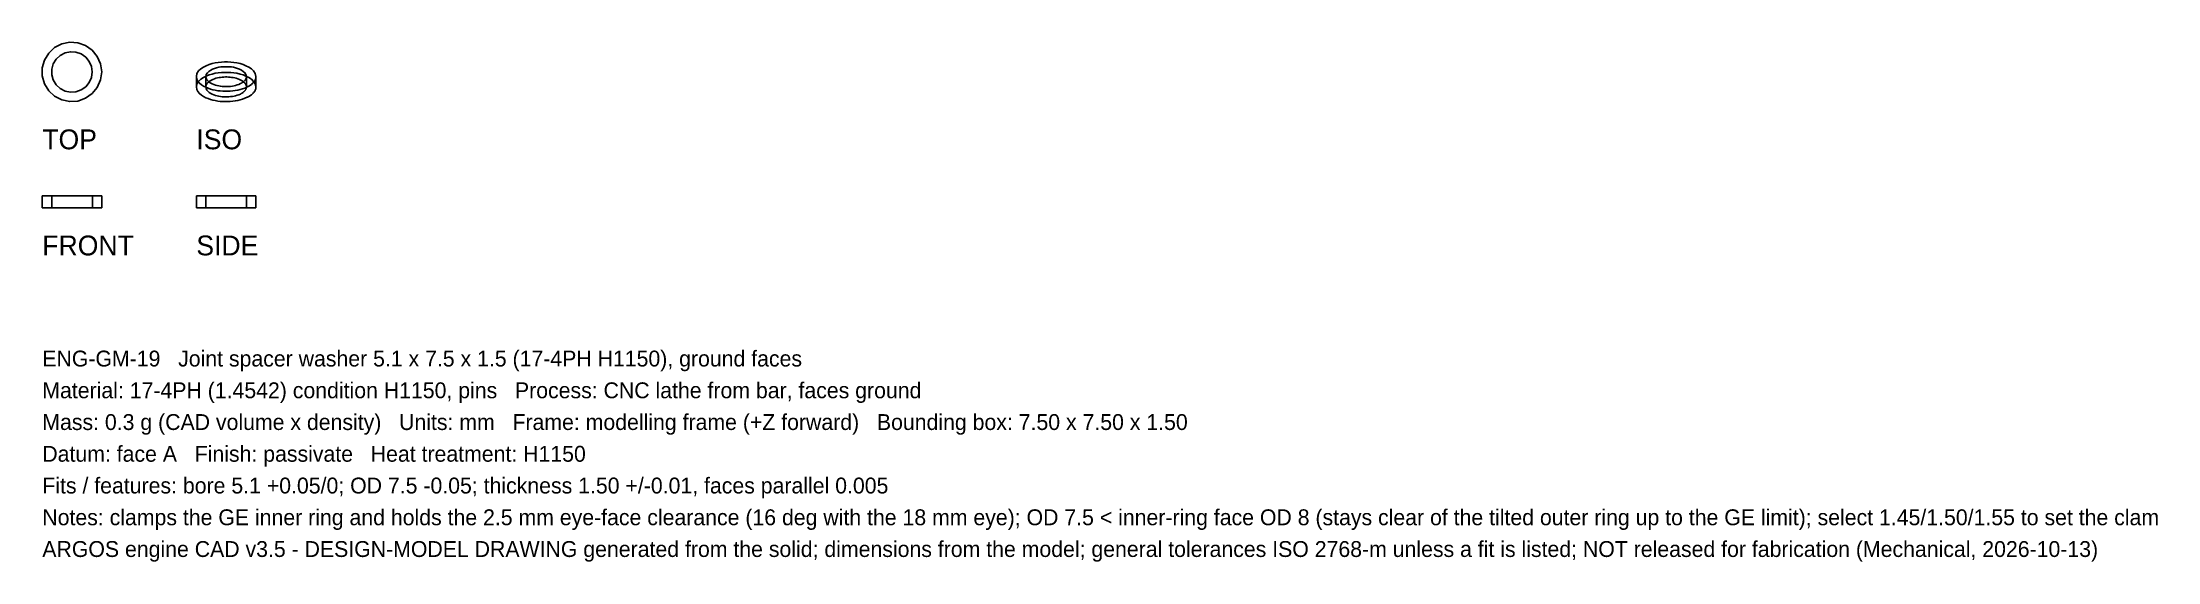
# Model space of a CAD drawing. Header units: millimetres. Extents: x 0 to 266, y -45 to 21.
import ezdxf

# ---------------------------------------------------------------- set-up
doc = ezdxf.new("R2010")
doc.units = ezdxf.units.MM
for name, color, linetype in [('FRONT_HIDDEN', 8, 'CONTINUOUS'), ('FRONT_VISIBLE', 7, 'Continuous'), ('ISO_HIDDEN', 8, 'CONTINUOUS'), ('ISO_VISIBLE', 7, 'Continuous'), ('SIDE_HIDDEN', 8, 'CONTINUOUS'), ('SIDE_VISIBLE', 7, 'Continuous'), ('TOP_HIDDEN', 8, 'CONTINUOUS'), ('TOP_VISIBLE', 7, 'Continuous')]:
    doc.layers.add(name, color=color, linetype=linetype)

msp = doc.modelspace()

# ---------------------------------------------------------------- linework, layer by layer
at = {"layer": 'FRONT_HIDDEN'}
for points in [[(7.5, 1.5), (7.17, 1.5), (6.85, 1.5), (6.52, 1.5), (6.2, 1.5), (5.87, 1.5), (5.54, 1.5), (5.22, 1.5), (4.89, 1.5), (4.57, 1.5), (4.24, 1.5), (3.91, 1.5), (3.59, 1.5), (3.26, 1.5), (2.93, 1.5), (2.61, 1.5), (2.28, 1.5), (1.96, 1.5), (1.63, 1.5), (1.3, 1.5), (0.98, 1.5), (0.65, 1.5), (0.33, 1.5), (0, 1.5)], [(7.5, 0), (7.17, 0), (6.85, 0), (6.52, 0), (6.2, 0), (5.87, 0), (5.54, 0), (5.22, 0), (4.89, 0), (4.57, 0), (4.24, 0), (3.91, 0), (3.59, 0), (3.26, 0), (2.93, 0), (2.61, 0), (2.28, 0), (1.96, 0), (1.63, 0), (1.3, 0), (0.98, 0), (0.65, 0), (0.33, 0), (0, 0)], [(6.3, 1.5), (6.08, 1.5), (5.86, 1.5), (5.63, 1.5), (5.41, 1.5), (5.19, 1.5), (4.97, 1.5), (4.75, 1.5), (4.53, 1.5), (4.3, 1.5), (4.08, 1.5), (3.86, 1.5), (3.64, 1.5), (3.42, 1.5), (3.2, 1.5), (2.97, 1.5), (2.75, 1.5), (2.53, 1.5), (2.31, 1.5), (2.09, 1.5), (1.87, 1.5), (1.64, 1.5), (1.42, 1.5), (1.2, 1.5)], [(1.2, 1.5), (1.42, 1.5), (1.64, 1.5), (1.87, 1.5), (2.09, 1.5), (2.31, 1.5), (2.53, 1.5), (2.75, 1.5), (2.97, 1.5), (3.2, 1.5), (3.42, 1.5), (3.64, 1.5), (3.86, 1.5), (4.08, 1.5), (4.3, 1.5), (4.53, 1.5), (4.75, 1.5), (4.97, 1.5), (5.19, 1.5), (5.41, 1.5), (5.63, 1.5), (5.86, 1.5), (6.08, 1.5), (6.3, 1.5)], [(1.2, 0), (1.2, 1.5)], [(6.3, 0), (6.08, 0), (5.86, 0), (5.63, 0), (5.41, 0), (5.19, 0), (4.97, 0), (4.75, 0), (4.53, 0), (4.3, 0), (4.08, 0), (3.86, 0), (3.64, 0), (3.42, 0), (3.2, 0), (2.97, 0), (2.75, 0), (2.53, 0), (2.31, 0), (2.09, 0), (1.87, 0), (1.64, 0), (1.42, 0), (1.2, 0)], [(1.2, 0), (1.42, 0), (1.64, 0), (1.87, 0), (2.09, 0), (2.31, 0), (2.53, 0), (2.75, 0), (2.97, 0), (3.2, 0), (3.42, 0), (3.64, 0), (3.86, 0), (4.08, 0), (4.3, 0), (4.53, 0), (4.75, 0), (4.97, 0), (5.19, 0), (5.41, 0), (5.63, 0), (5.86, 0), (6.08, 0), (6.3, 0)], [(6.3, 0), (6.3, 1.5)]]:
    msp.add_lwpolyline(points, dxfattribs=at)
at = {"layer": 'FRONT_VISIBLE'}
for points in [[(0, 1.5), (0.33, 1.5), (0.65, 1.5), (0.98, 1.5), (1.3, 1.5), (1.63, 1.5), (1.96, 1.5), (2.28, 1.5), (2.61, 1.5), (2.93, 1.5), (3.26, 1.5), (3.59, 1.5), (3.91, 1.5), (4.24, 1.5), (4.57, 1.5), (4.89, 1.5), (5.22, 1.5), (5.54, 1.5), (5.87, 1.5), (6.2, 1.5), (6.52, 1.5), (6.85, 1.5), (7.17, 1.5), (7.5, 1.5)], [(0, 0), (0, 1.5)], [(0, 0), (0.33, 0), (0.65, 0), (0.98, 0), (1.3, 0), (1.63, 0), (1.96, 0), (2.28, 0), (2.61, 0), (2.93, 0), (3.26, 0), (3.59, 0), (3.91, 0), (4.24, 0), (4.57, 0), (4.89, 0), (5.22, 0), (5.54, 0), (5.87, 0), (6.2, 0), (6.52, 0), (6.85, 0), (7.17, 0), (7.5, 0)], [(7.5, 0), (7.5, 1.5)]]:
    msp.add_lwpolyline(points, dxfattribs=at)
at = {"layer": 'ISO_HIDDEN'}
for points in [[(26.88, 15.22), (26.79, 15.6), (26.58, 15.93), (26.3, 16.2), (25.97, 16.42), (25.62, 16.6), (25.25, 16.74), (24.88, 16.85), (24.49, 16.94), (24.11, 17), (23.71, 17.04), (23.32, 17.06), (22.93, 17.06), (22.54, 17.04), (22.14, 17), (21.76, 16.94), (21.37, 16.85), (21, 16.74), (20.63, 16.6), (20.28, 16.42), (19.95, 16.2), (19.67, 15.93), (19.46, 15.6), (19.38, 15.22)], [(20.57, 15.22), (20.57, 16.53)], [(25.68, 15.22), (25.68, 16.53)], [(20.95, 15.87), (20.92, 15.85), (20.9, 15.83), (20.87, 15.81), (20.85, 15.78), (20.82, 15.76), (20.8, 15.74), (20.78, 15.71), (20.75, 15.68), (20.73, 15.66), (20.71, 15.63), (20.7, 15.6), (20.68, 15.57), (20.66, 15.54), (20.65, 15.51), (20.63, 15.48), (20.62, 15.45), (20.61, 15.42), (20.6, 15.39), (20.59, 15.35), (20.58, 15.32), (20.58, 15.29), (20.58, 15.25), (20.57, 15.22)], [(20.57, 15.22), (20.61, 15.01), (20.71, 14.82), (20.85, 14.66), (21.01, 14.52), (21.19, 14.4), (21.38, 14.3), (21.58, 14.22), (21.78, 14.15), (21.99, 14.1), (22.2, 14.05), (22.41, 14.02), (22.62, 13.99), (22.84, 13.97), (23.05, 13.97), (23.27, 13.97), (23.48, 13.98), (23.69, 14), (23.91, 14.03), (24.12, 14.06), (24.32, 14.11), (24.53, 14.17), (24.73, 14.25), (24.93, 14.33)], [(24.93, 14.33), (24.98, 14.36), (25.02, 14.38), (25.07, 14.41), (25.11, 14.43), (25.16, 14.46), (25.2, 14.49), (25.25, 14.52), (25.29, 14.56), (25.33, 14.59), (25.37, 14.62), (25.41, 14.66), (25.44, 14.7), (25.48, 14.74), (25.51, 14.78), (25.54, 14.82), (25.57, 14.87), (25.6, 14.91), (25.62, 14.96), (25.64, 15.01), (25.65, 15.06), (25.67, 15.11), (25.67, 15.17), (25.68, 15.22)], [(25.68, 15.22), (25.67, 15.25), (25.67, 15.29), (25.67, 15.32), (25.66, 15.35), (25.65, 15.39), (25.64, 15.42), (25.63, 15.45), (25.62, 15.48), (25.6, 15.51), (25.59, 15.54), (25.57, 15.57), (25.55, 15.6), (25.54, 15.63), (25.52, 15.66), (25.5, 15.68), (25.47, 15.71), (25.45, 15.74), (25.43, 15.76), (25.4, 15.78), (25.38, 15.81), (25.35, 15.83), (25.33, 15.85), (25.3, 15.87)]]:
    msp.add_lwpolyline(points, dxfattribs=at)
at = {"layer": 'ISO_VISIBLE'}
for points in [[(26.88, 16.53), (26.79, 16.91), (26.58, 17.24), (26.3, 17.51), (25.97, 17.73), (25.62, 17.9), (25.25, 18.05), (24.88, 18.16), (24.49, 18.25), (24.11, 18.31), (23.71, 18.35), (23.32, 18.37), (22.93, 18.37), (22.54, 18.35), (22.14, 18.31), (21.76, 18.25), (21.37, 18.16), (21, 18.05), (20.63, 17.9), (20.28, 17.73), (19.95, 17.51), (19.67, 17.24), (19.46, 16.91), (19.38, 16.53)], [(19.38, 16.53), (19.43, 16.22), (19.57, 15.94), (19.77, 15.7), (20.02, 15.49), (20.28, 15.32), (20.56, 15.18), (20.85, 15.06), (21.15, 14.96), (21.45, 14.87), (21.76, 14.81), (22.07, 14.75), (22.39, 14.72), (22.7, 14.69), (23.02, 14.68), (23.33, 14.68), (23.65, 14.7), (23.96, 14.73), (24.27, 14.77), (24.58, 14.82), (24.89, 14.9), (25.19, 14.99), (25.49, 15.09), (25.78, 15.22)], [(19.38, 15.22), (19.38, 16.53)], [(25.68, 16.53), (25.62, 16.79), (25.48, 17.01), (25.28, 17.19), (25.06, 17.34), (24.82, 17.46), (24.57, 17.56), (24.32, 17.64), (24.06, 17.7), (23.79, 17.74), (23.53, 17.77), (23.26, 17.78), (22.99, 17.78), (22.72, 17.77), (22.46, 17.74), (22.19, 17.7), (21.93, 17.64), (21.68, 17.56), (21.43, 17.46), (21.19, 17.34), (20.97, 17.19), (20.77, 17.01), (20.63, 16.79), (20.57, 16.53)], [(20.57, 16.53), (20.61, 16.32), (20.71, 16.13), (20.85, 15.96), (21.01, 15.82), (21.19, 15.71), (21.38, 15.61), (21.58, 15.53), (21.78, 15.46), (21.99, 15.4), (22.2, 15.36), (22.41, 15.32), (22.62, 15.3), (22.84, 15.28), (23.05, 15.27), (23.27, 15.27), (23.48, 15.28), (23.69, 15.3), (23.91, 15.33), (24.12, 15.37), (24.32, 15.42), (24.53, 15.48), (24.73, 15.55), (24.93, 15.64)], [(25.3, 15.87), (25.14, 15.99), (24.97, 16.09), (24.79, 16.17), (24.6, 16.24), (24.41, 16.31), (24.22, 16.36), (24.02, 16.4), (23.82, 16.43), (23.62, 16.45), (23.42, 16.47), (23.22, 16.48), (23.03, 16.48), (22.83, 16.47), (22.63, 16.45), (22.43, 16.43), (22.23, 16.4), (22.03, 16.36), (21.84, 16.31), (21.65, 16.24), (21.46, 16.17), (21.28, 16.09), (21.11, 15.99), (20.95, 15.87)], [(24.93, 15.64), (24.98, 15.66), (25.02, 15.69), (25.07, 15.71), (25.11, 15.74), (25.16, 15.77), (25.2, 15.8), (25.25, 15.83), (25.29, 15.86), (25.33, 15.9), (25.37, 15.93), (25.41, 15.97), (25.44, 16), (25.48, 16.04), (25.51, 16.09), (25.54, 16.13), (25.57, 16.17), (25.6, 16.22), (25.62, 16.27), (25.64, 16.32), (25.65, 16.37), (25.67, 16.42), (25.67, 16.47), (25.68, 16.53)], [(25.78, 15.22), (25.85, 15.26), (25.92, 15.29), (25.98, 15.33), (26.05, 15.37), (26.12, 15.41), (26.18, 15.46), (26.24, 15.5), (26.31, 15.55), (26.37, 15.6), (26.43, 15.65), (26.48, 15.7), (26.54, 15.76), (26.59, 15.82), (26.64, 15.88), (26.68, 15.94), (26.72, 16.01), (26.76, 16.08), (26.8, 16.15), (26.82, 16.22), (26.85, 16.29), (26.86, 16.37), (26.87, 16.45), (26.88, 16.53)], [(26.88, 15.22), (26.88, 16.53)], [(19.38, 15.22), (19.43, 14.91), (19.57, 14.63), (19.77, 14.39), (20.02, 14.19), (20.28, 14.02), (20.56, 13.87), (20.85, 13.75), (21.15, 13.65), (21.45, 13.57), (21.76, 13.5), (22.07, 13.45), (22.39, 13.41), (22.7, 13.39), (23.02, 13.37), (23.33, 13.38), (23.65, 13.39), (23.96, 13.42), (24.27, 13.46), (24.58, 13.52), (24.89, 13.59), (25.19, 13.68), (25.49, 13.79), (25.78, 13.92)], [(25.78, 13.92), (25.85, 13.95), (25.92, 13.99), (25.98, 14.03), (26.05, 14.07), (26.12, 14.11), (26.18, 14.15), (26.24, 14.2), (26.31, 14.24), (26.37, 14.29), (26.43, 14.34), (26.48, 14.4), (26.54, 14.45), (26.59, 14.51), (26.64, 14.57), (26.68, 14.64), (26.72, 14.7), (26.76, 14.77), (26.8, 14.84), (26.82, 14.91), (26.85, 14.99), (26.86, 15.07), (26.87, 15.14), (26.88, 15.22)]]:
    msp.add_lwpolyline(points, dxfattribs=at)
at = {"layer": 'SIDE_HIDDEN'}
for points in [[(26.88, 1.5), (26.55, 1.5), (26.22, 1.5), (25.9, 1.5), (25.57, 1.5), (25.24, 1.5), (24.92, 1.5), (24.59, 1.5), (24.27, 1.5), (23.94, 1.5), (23.61, 1.5), (23.29, 1.5), (22.96, 1.5), (22.64, 1.5), (22.31, 1.5), (21.98, 1.5), (21.66, 1.5), (21.33, 1.5), (21.01, 1.5), (20.68, 1.5), (20.35, 1.5), (20.03, 1.5), (19.7, 1.5), (19.38, 1.5)], [(26.88, 0), (26.55, 0), (26.22, 0), (25.9, 0), (25.57, 0), (25.24, 0), (24.92, 0), (24.59, 0), (24.27, 0), (23.94, 0), (23.61, 0), (23.29, 0), (22.96, 0), (22.64, 0), (22.31, 0), (21.98, 0), (21.66, 0), (21.33, 0), (21.01, 0), (20.68, 0), (20.35, 0), (20.03, 0), (19.7, 0), (19.38, 0)], [(25.68, 1.5), (25.45, 1.5), (25.23, 1.5), (25.01, 1.5), (24.79, 1.5), (24.57, 1.5), (24.34, 1.5), (24.12, 1.5), (23.9, 1.5), (23.68, 1.5), (23.46, 1.5), (23.24, 1.5), (23.01, 1.5), (22.79, 1.5), (22.57, 1.5), (22.35, 1.5), (22.13, 1.5), (21.91, 1.5), (21.68, 1.5), (21.46, 1.5), (21.24, 1.5), (21.02, 1.5), (20.8, 1.5), (20.57, 1.5)], [(20.57, 1.5), (20.69, 1.5), (20.8, 1.5), (20.91, 1.5), (21.02, 1.5), (21.13, 1.5), (21.24, 1.5), (21.35, 1.5), (21.46, 1.5), (21.57, 1.5), (21.68, 1.5), (21.79, 1.5), (21.91, 1.5), (22.02, 1.5), (22.13, 1.5), (22.24, 1.5), (22.35, 1.5), (22.46, 1.5), (22.57, 1.5), (22.68, 1.5), (22.79, 1.5), (22.9, 1.5), (23.01, 1.5), (23.12, 1.5)], [(20.57, 0), (20.57, 1.5)], [(25.68, 0), (25.45, 0), (25.23, 0), (25.01, 0), (24.79, 0), (24.57, 0), (24.34, 0), (24.12, 0), (23.9, 0), (23.68, 0), (23.46, 0), (23.24, 0), (23.01, 0), (22.79, 0), (22.57, 0), (22.35, 0), (22.13, 0), (21.91, 0), (21.68, 0), (21.46, 0), (21.24, 0), (21.02, 0), (20.8, 0), (20.57, 0)], [(20.57, 0), (20.69, 0), (20.8, 0), (20.91, 0), (21.02, 0), (21.13, 0), (21.24, 0), (21.35, 0), (21.46, 0), (21.57, 0), (21.68, 0), (21.79, 0), (21.91, 0), (22.02, 0), (22.13, 0), (22.24, 0), (22.35, 0), (22.46, 0), (22.57, 0), (22.68, 0), (22.79, 0), (22.9, 0), (23.01, 0), (23.12, 0)], [(23.12, 1.5), (23.24, 1.5), (23.35, 1.5), (23.46, 1.5), (23.57, 1.5), (23.68, 1.5), (23.79, 1.5), (23.9, 1.5), (24.01, 1.5), (24.12, 1.5), (24.23, 1.5), (24.34, 1.5), (24.46, 1.5), (24.57, 1.5), (24.68, 1.5), (24.79, 1.5), (24.9, 1.5), (25.01, 1.5), (25.12, 1.5), (25.23, 1.5), (25.34, 1.5), (25.45, 1.5), (25.56, 1.5), (25.68, 1.5)], [(23.12, 0), (23.24, 0), (23.35, 0), (23.46, 0), (23.57, 0), (23.68, 0), (23.79, 0), (23.9, 0), (24.01, 0), (24.12, 0), (24.23, 0), (24.34, 0), (24.46, 0), (24.57, 0), (24.68, 0), (24.79, 0), (24.9, 0), (25.01, 0), (25.12, 0), (25.23, 0), (25.34, 0), (25.45, 0), (25.56, 0), (25.68, 0)], [(25.68, 0), (25.68, 1.5)]]:
    msp.add_lwpolyline(points, dxfattribs=at)
at = {"layer": 'SIDE_VISIBLE'}
for points in [[(19.38, 1.5), (19.54, 1.5), (19.7, 1.5), (19.86, 1.5), (20.03, 1.5), (20.19, 1.5), (20.35, 1.5), (20.52, 1.5), (20.68, 1.5), (20.84, 1.5), (21.01, 1.5), (21.17, 1.5), (21.33, 1.5), (21.49, 1.5), (21.66, 1.5), (21.82, 1.5), (21.98, 1.5), (22.15, 1.5), (22.31, 1.5), (22.47, 1.5), (22.64, 1.5), (22.8, 1.5), (22.96, 1.5), (23.12, 1.5)], [(19.38, 0), (19.38, 1.5)], [(19.38, 0), (19.54, 0), (19.7, 0), (19.86, 0), (20.03, 0), (20.19, 0), (20.35, 0), (20.52, 0), (20.68, 0), (20.84, 0), (21.01, 0), (21.17, 0), (21.33, 0), (21.49, 0), (21.66, 0), (21.82, 0), (21.98, 0), (22.15, 0), (22.31, 0), (22.47, 0), (22.64, 0), (22.8, 0), (22.96, 0), (23.12, 0)], [(23.12, 1.5), (23.29, 1.5), (23.45, 1.5), (23.61, 1.5), (23.78, 1.5), (23.94, 1.5), (24.1, 1.5), (24.27, 1.5), (24.43, 1.5), (24.59, 1.5), (24.76, 1.5), (24.92, 1.5), (25.08, 1.5), (25.24, 1.5), (25.41, 1.5), (25.57, 1.5), (25.73, 1.5), (25.9, 1.5), (26.06, 1.5), (26.22, 1.5), (26.39, 1.5), (26.55, 1.5), (26.71, 1.5), (26.88, 1.5)], [(23.12, 0), (23.29, 0), (23.45, 0), (23.61, 0), (23.78, 0), (23.94, 0), (24.1, 0), (24.27, 0), (24.43, 0), (24.59, 0), (24.76, 0), (24.92, 0), (25.08, 0), (25.24, 0), (25.41, 0), (25.57, 0), (25.73, 0), (25.9, 0), (26.06, 0), (26.22, 0), (26.39, 0), (26.55, 0), (26.71, 0), (26.88, 0)], [(26.88, 0), (26.88, 1.5)]]:
    msp.add_lwpolyline(points, dxfattribs=at)
at = {"layer": 'TOP_HIDDEN'}
for points in [[(7.47, 17.12), (7.33, 18.13), (6.92, 19.06), (6.27, 19.86), (5.44, 20.45), (4.48, 20.79), (3.46, 20.86), (2.46, 20.65), (1.55, 20.18), (0.81, 19.48), (0.28, 18.61), (0, 17.63), (0, 16.61), (0.28, 15.62), (0.81, 14.75), (1.55, 14.05), (2.46, 13.58), (3.46, 13.37), (4.48, 13.44), (5.44, 13.79), (6.27, 14.38), (6.92, 15.17), (7.33, 16.1), (7.47, 17.12)], [(6.27, 17.12), (6.17, 17.8), (5.89, 18.44), (5.46, 18.98), (4.89, 19.38), (4.23, 19.61), (3.54, 19.66), (2.86, 19.52), (2.24, 19.2), (1.74, 18.73), (1.38, 18.13), (1.19, 17.46), (1.19, 16.77), (1.38, 16.1), (1.74, 15.51), (2.24, 15.03), (2.86, 14.71), (3.54, 14.57), (4.23, 14.62), (4.89, 14.85), (5.46, 15.25), (5.89, 15.79), (6.17, 16.43), (6.27, 17.12)]]:
    msp.add_lwpolyline(points, dxfattribs=at)
at = {"layer": 'TOP_VISIBLE'}
for points in [[(7.47, 17.12), (7.33, 18.13), (6.92, 19.06), (6.27, 19.86), (5.44, 20.45), (4.48, 20.79), (3.46, 20.86), (2.46, 20.65), (1.55, 20.18), (0.81, 19.48), (0.28, 18.61), (0, 17.63), (0, 16.61), (0.28, 15.62), (0.81, 14.75), (1.55, 14.05), (2.46, 13.58), (3.46, 13.37), (4.48, 13.44), (5.44, 13.79), (6.27, 14.38), (6.92, 15.17), (7.33, 16.1), (7.47, 17.12)], [(6.27, 17.12), (6.17, 17.8), (5.89, 18.44), (5.46, 18.98), (4.89, 19.38), (4.23, 19.61), (3.54, 19.66), (2.86, 19.52), (2.24, 19.2), (1.74, 18.73), (1.38, 18.13), (1.19, 17.46), (1.19, 16.77), (1.38, 16.1), (1.74, 15.51), (2.24, 15.03), (2.86, 14.71), (3.54, 14.57), (4.23, 14.62), (4.89, 14.85), (5.46, 15.25), (5.89, 15.79), (6.17, 16.43), (6.27, 17.12)]]:
    msp.add_lwpolyline(points, dxfattribs=at)

# ---------------------------------------------------------------- texts
for s, p in [('ENG-GM-19   Joint spacer washer 5.1 x 7.5 x 1.5 (17-4PH H1150), ground faces', (0, -20)), ('Material: 17-4PH (1.4542) condition H1150, pins   Process: CNC lathe from bar, faces ground', (0, -24)), ('Mass: 0.3 g (CAD volume x density)   Units: mm   Frame: modelling frame (+Z forward)   Bounding box: 7.50 x 7.50 x 1.50', (0, -28)), ('Datum: face A   Finish: passivate   Heat treatment: H1150', (0, -32)), ('Fits / features: bore 5.1 +0.05/0; OD 7.5 -0.05; thickness 1.50 +/-0.01, faces parallel 0.005', (0, -36)), ('Notes: clamps the GE inner ring and holds the 2.5 mm eye-face clearance (16 deg with the 18 mm eye); OD 7.5 < inner-ring face OD 8 (stays clear of the tilted outer ring up to the GE limit); select 1.45/1.50/1.55 to set the clam', (0, -40)), ('ARGOS engine CAD v3.5 - DESIGN-MODEL DRAWING generated from the solid; dimensions from the model; general tolerances ISO 2768-m unless a fit is listed; NOT released for fabrication (Mechanical, 2026-10-13)', (0, -44))]:
    msp.add_text(s, height=2).set_placement(p)
at = {"layer": 'FRONT_VISIBLE'}
msp.add_text('FRONT', height=2.5, dxfattribs=at).set_placement((0, -6))
at = {"layer": 'ISO_VISIBLE'}
msp.add_text('ISO', height=2.5, dxfattribs=at).set_placement((19.38, 7.37))
at = {"layer": 'SIDE_VISIBLE'}
msp.add_text('SIDE', height=2.5, dxfattribs=at).set_placement((19.38, -6))
at = {"layer": 'TOP_VISIBLE'}
msp.add_text('TOP', height=2.5, dxfattribs=at).set_placement((0, 7.37))

doc.saveas('drawing.dxf')
